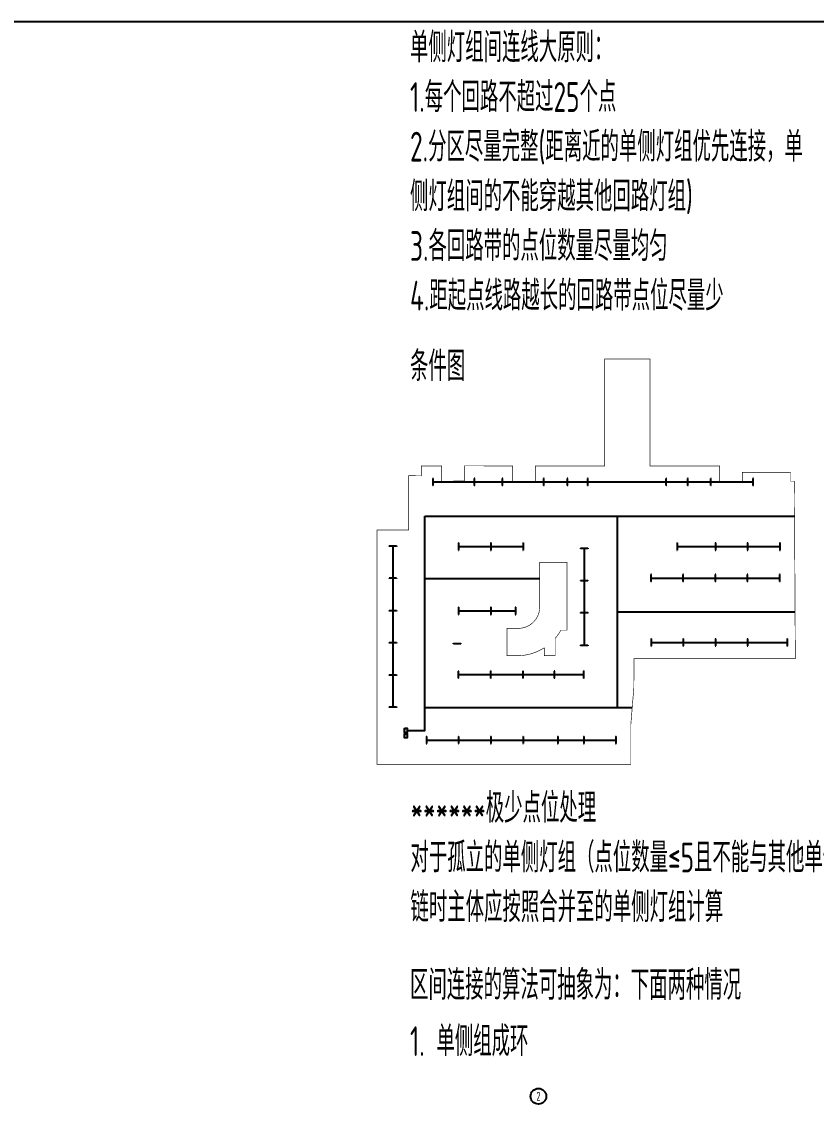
# Model space of a CAD drawing. Header units: millimetres. Extents: x -691095 to 2797013, y -349436 to 2050109.
# Drawn here: x 1108463 to 1241813, y 1517626 to 1700000 of the extents above; entities that cross this region are included whole.
import ezdxf
from ezdxf.enums import TextEntityAlignment as Align

# ---------------------------------------------------------------- set-up
doc = ezdxf.new("R2010")
doc.units = ezdxf.units.MM
doc.header["$LTSCALE"] = 1000
for name, color, linetype, plot in [('C-XREF-SLCT', 7, 'Continuous', False), ('E-LANE-CENTER', 6, 'Continuous', False), ('E-LITE-CENTER-JOIN', 1, 'Continuous', False), ('注释', 3, 'Continuous', False)]:
    doc.layers.add(name, color=color, linetype=linetype, plot=plot)
for name, color, linetype in [('E-LITE-LITE', 3, 'Continuous'), ('E-LITE-WIRE', 4, 'Continuous'), ('E-POWR-EQPM', 3, 'Continuous'), ('E-UNIV-EL', 140, 'Continuous'), ('防火分区', 2, 'Continuous')]:
    doc.layers.add(name, color=color, linetype=linetype)
doc.styles.add('Acs', font='Stfangso_1.ttf', dxfattribs={"width": 0.7})
doc.styles.add('TH-STYLE3', font='tssdeng.shx', dxfattribs={"width": 0.65, "bigfont": 'tssdchn.shx'})

# ---------------------------------------------------------------- blocks, each defined once
blk = doc.blocks.new('AcsAcadShareArea')
blk.add_lwpolyline([(0, 0), (118900, 0), (118900, 85000), (0, 85000)], close=True)
at = {"style": 'Acs', "width": 0.8}
blk.add_attdef('唯一编号', (7537.4, 860.8), '', height=1000, dxfattribs=at)
blk = doc.blocks.new('E-BDB001')
blk.add_lwpolyline([(-2.5, -1.5), (-2.5, 1.5), (2.5, 1.5), (2.5, -1.5)], close=True)
at = {"layer": 'E-UNIV-EL', "style": 'TH-STYLE3', "width": 0.7}
blk.add_attdef('BOX', text='', height=2, dxfattribs=at).set_placement((0, 0), align=Align.MIDDLE)
blk = doc.blocks.new('E-BDB003')
blk.add_lwpolyline([(-2.5, -1.5), (-2.5, 1.5), (2.5, 1.5), (2.5, -1.5)], close=True)
at = {"layer": 'E-UNIV-EL', "style": 'TH-STYLE3', "width": 0.7}
blk.add_attdef('BOX', text='', height=2, dxfattribs=at).set_placement((0, 0), align=Align.MIDDLE)
blk = doc.blocks.new('E-BL001-1')
for p, q in [((-6, -0.5), (-6, 0.5)), ((-6, 0), (6, 0)), ((6, -0.5), (6, 0.5))]:
    blk.add_line(p, q)

msp = doc.modelspace()

# ---------------------------------------------------------------- linework, layer by layer
at = {"layer": 'E-LANE-CENTER'}
for points in [[(1176143.56162, 1617029.81282), (1238173.00793, 1617029.81282)], [(1176143.56162, 1584829.81282), (1176143.56162, 1617029.81282)], [(1208393.56162, 1617029.81282), (1208393.56162, 1584829.81282)], [(1176143.56162, 1606529.81282), (1195393.56162, 1606529.81282)], [(1208393.56162, 1600929.81282), (1238254.04819, 1600929.81282)], [(1210918.97145, 1584829.81282), (1176143.56162, 1584829.81282)]]:
    msp.add_lwpolyline(points, dxfattribs=at)
at = {"layer": 'E-LITE-CENTER-JOIN'}
msp.add_lwpolyline([(1173143.56162, 1581057.31896), (1176143.56162, 1581057.31896), (1176143.56162, 1584829.81282)], dxfattribs=at)
at = {"layer": 'E-LITE-WIRE'}
for p, q in [((1231243.56163, 1622727.69546), (1177493.56164, 1622727.69546)), ((1170743.56163, 1611977.94544, 0.00407), (1170743.56163, 1584927.94543)), ((1181793.56163, 1611927.94544, 0.00407), (1192593.56163, 1611928.19544)), ((1202868.81163, 1611577.94544), (1202868.81163, 1595277.94543)), ((1218443.56163, 1611927.69544), (1235693.56163, 1611927.69544)), ((1214093.56163, 1606627.69544), (1235693.56163, 1606627.69544, 0.00407)), ((1181793.56163, 1601127.94544, 0.00407), (1191343.56163, 1601128.19544)), ((1214093.56163, 1595827.69544), (1236943.56163, 1595827.69544)), ((1202793.56163, 1590403.19544), (1181793.56163, 1590403.19544, 0.00407)), ((1176393.56163, 1579427.69544), (1208193.56163, 1579427.69544, 0.00407))]:
    msp.add_line(p, q, dxfattribs=at)
at = {"layer": '注释'}
msp.add_circle((1195187.31723, 1519631.56028), 1313.96563, dxfattribs=at)
at = {"layer": '防火分区', "const_width": 100}
msp.add_lwpolyline([(1210693.56162, 1582079.81282), (1210693.56162, 1575359.81282), (1208243.6032, 1575359.81282), (1205343.48327, 1575359.62879), (1200293.58802, 1575357.50444), (1189043.6032, 1575357.50033), (1189043.52246, 1575359.81282), (1187043.52246, 1575359.81282), (1187043.62624, 1575357.50444), (1175793.48628, 1575357.50444), (1170743.48603, 1575357.50442), (1168093.56162, 1575357.50444), (1168093.56163, 1614679.81282), (1173393.56179, 1614679.81282), (1173393.56152, 1623791.93296), (1175531.22381, 1623779.81282), (1175531.22381, 1625439.92939), (1178931.22381, 1625439.92939), (1178943.56165, 1622879.81282), (1182743.56169, 1622899.75454), (1182743.56169, 1625459.8711), (1190843.56193, 1625439.92939), (1190843.5613, 1622879.81304), (1194643.56134, 1622879.81304), (1194643.56196, 1625439.92939), (1206293.56162, 1625439.92939), (1206293.56162, 1643379.81282), (1213893.56162, 1643379.81282), (1213893.69651, 1625439.92939), (1218180.10183, 1625439.92931), (1218180.10161, 1625439.92939), (1225593.56162, 1625439.92939), (1225593.56162, 1622880.38771), (1229393.56099, 1622879.23793), (1229393.56099, 1624379.81326), (1237493.56211, 1624379.81326), (1237493.56162, 1622879.81282), (1238143.56162, 1622879.81282), (1238293.56162, 1593079.81282), (1211220.74659, 1593079.81282), (1211193.56162, 1588179.81282)], close=True, dxfattribs=at)
msp.add_lwpolyline([(1196193.56162, 1594935.51601, -0.1416672909), (1191693.56162, 1593579.8315), (1189893.56162, 1593579.81282), (1189893.56162, 1598179.81303), (1191801.9431, 1598178.17812, 0.4235848122), (1195393.55103, 1601879.83415), (1195393.5483, 1609279.81282), (1199993.5749, 1609279.83179), (1199993.53812, 1597879.81282), (1198966.11275, 1597879.81282, -0.0500106344), (1197993.56162, 1596499.94191), (1197993.56162, 1593579.81282), (1196193.56162, 1593579.7935)], format="xyb", close=True, dxfattribs=at)

# ---------------------------------------------------------------- block references
at = {"layer": 'C-XREF-SLCT', "xscale": 20, "yscale": 20, "zscale": 20}
msp.add_blockref('AcsAcadShareArea', (0, 0), dxfattribs=at)
at = {"layer": 'E-LITE-LITE', "xscale": 100, "yscale": 100, "zscale": 100}
for p, rotation in [((1177493.44546, 1622729.52457), 90), ((1184443.44544, 1622729.52457), 90), ((1189143.44544, 1622729.52457), 90), ((1196093.44544, 1622729.52457), 90), ((1200043.44546, 1622729.52457), 90), ((1203493.44546, 1622729.52457), 90), ((1216643.44522, 1622729.52457), 90), ((1220243.44544, 1622729.52457), 90), ((1224143.44546, 1622729.52457), 90), ((1231243.44545, 1622729.52457), 90), ((1181793.44545, 1611930.02455), 270), ((1187193.44544, 1611930.02455), 270), ((1192593.44545, 1611930.02455), 270), ((1218443.44544, 1611929.52455), 270), ((1224893.44546, 1611929.52455), 270), ((1230293.44546, 1611929.52455), 270), ((1235693.44544, 1611929.52455), 270), ((1170743.19544, 1611979.77455), 180), ((1202868.69545, 1611579.77455), 180), ((1214093.44545, 1606629.52455), 90), ((1219493.44544, 1606629.52455), 90), ((1224893.44544, 1606629.52455), 90), ((1230293.44545, 1606629.52455), 90), ((1235693.44544, 1606629.52455), 90), ((1170743.19544, 1606579.77454), 180), ((1202868.69545, 1606179.77454), 180), ((1181793.44544, 1601130.02455), 270), ((1187193.44545, 1601130.02455), 270), ((1191343.44545, 1601130.02455), 270), ((1170743.19544, 1601129.77455), 180), ((1202868.69545, 1600779.77454), 180), ((1170743.19544, 1595729.77455), 180), ((1214093.44545, 1595829.52455), 270), ((1219493.44544, 1595829.52455), 270), ((1224893.44544, 1595829.52455), 270), ((1230293.44544, 1595829.52455), 270), ((1236943.44545, 1595829.52455), 270), ((1202868.69545, 1595279.77454), 180), ((1170743.19544, 1590329.77455), 180), ((1181793.44545, 1590405.02455), 90), ((1187193.44545, 1590405.02455), 90), ((1192593.44545, 1590405.02455), 90), ((1197893.44545, 1590405.02455), 90), ((1202793.44545, 1590405.02455), 90), ((1170743.19544, 1584929.77454), 180), ((1176393.44545, 1579429.52455), 270), ((1181793.44544, 1579429.52455), 270), ((1187193.44544, 1579429.52455), 270), ((1192593.44544, 1579429.52455), 270), ((1198443.44545, 1579429.52455), 270), ((1202793.44544, 1579429.52455), 270), ((1208193.44544, 1579429.52455), 270)]:
    msp.add_blockref('E-BL001-1', p, dxfattribs=dict(at, rotation=rotation))
msp.add_blockref('E-BL001-1', (1181543.44544, 1595629.77454), dxfattribs=at)
at = {"layer": 'E-POWR-EQPM', "xscale": 150, "yscale": 150, "zscale": 150, "rotation": 270}
for name, p, values in [('E-BDB001', (1172918.56162, 1581057.31896), {'BOX': 'AL'}), ('E-BDB003', (1172918.56162, 1580157.31896), {'BOX': 'ALE'})]:
    msp.add_blockref(name, p, dxfattribs=at).add_auto_attribs(values)

# ---------------------------------------------------------------- texts
at = {"layer": '注释', "style": 'TH-STYLE3', "width": 0.65}
msp.add_text('2', height=1500, dxfattribs=at).set_placement((1195187.31723, 1519631.56028), align=Align.MIDDLE_CENTER)
at = {"layer": '注释', "char_height": 5000, "attachment_point": 1, "style": 'TH-STYLE3'}
for s, insert, width in [('单侧灯组间连线大原则：{\\C30;\\P\\C1;1.每个回路不超过25个点\\C30;\\P\\C1;2.分区尽量完整(距离近的单侧灯组优先连接，单侧灯组间的不能穿越其他回路灯组)\\P\\C2;3.各回路带的点位数量尽量均匀\\C1;\\P}4.距起点线路越长的回路带点位尽量少', (1173631.88886, 1698196.47814), 67654.0665323), ('条件图', (1173631.88886, 1644685.0347), 67654.0665323), ('区间连接的算法可抽象为：下面两种情况', (1173631.88886, 1540824.17425), 104536.9152356), ('1. 单侧组成环', (1173631.88886, 1531386.17312), 104536.9152356)]:
    msp.add_mtext(s, dxfattribs=dict(at, insert=insert, width=width))
at = {"layer": '注释', "color": 1, "insert": (1173705.25753, 1570548.44549), "char_height": 5000, "width": 220399.9884731, "attachment_point": 1, "style": 'TH-STYLE3'}
msp.add_mtext('******极少点位处理\\P对于孤立的单侧灯组（点位数量≤5且不能与其他单侧组形成预分组）的情况，将此单侧灯组合并至最近的单侧灯组（任意点间最短距离≤20000），参与成环/成链时主体应按照合并至的单侧灯组计算', dxfattribs=at)

doc.saveas('drawing.dxf')
